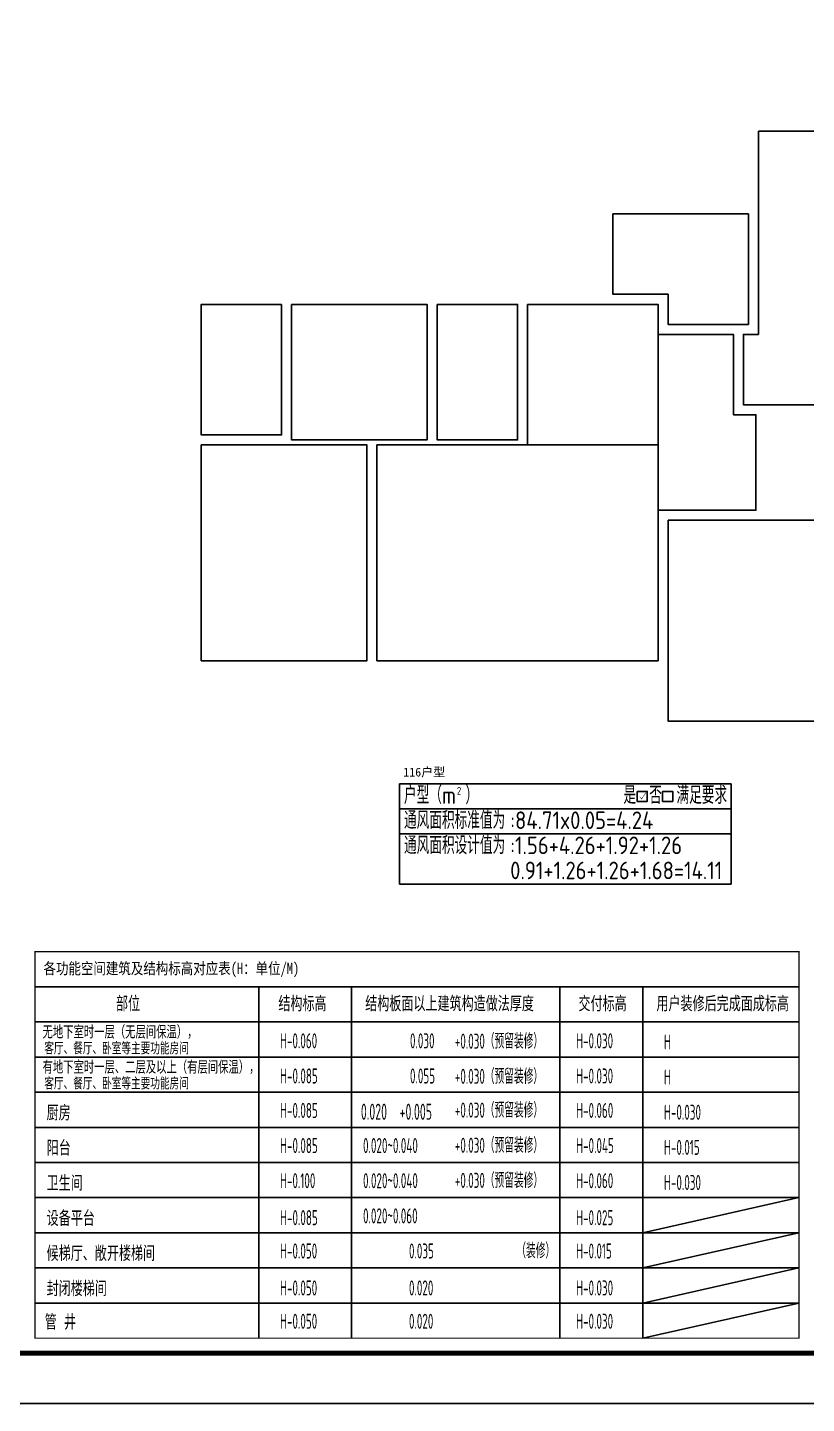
# Model space of a CAD drawing. Extents: x -518115 to 389031, y -231062 to 1628073.
# Drawn here: x 53724 to 69242, y -206835 to -179429 of the extents above; entities that cross this region are included whole.
import ezdxf

# ---------------------------------------------------------------- set-up
doc = ezdxf.new("R2010")
doc.units = 0
doc.header["$LTSCALE"] = 1000
doc.header["$MEASUREMENT"] = 0
for name, color, linetype in [('AD-INDX', 43, 'Continuous'), ('C-Sheet-图框', 101, 'Continuous'), ('PUB_TEXT', 4, 'Continuous'), ('图框', 140, 'Continuous')]:
    doc.layers.add(name, color=color, linetype=linetype)
doc.layers.add('yichutu', color=7, linetype='Continuous', true_color=0xffffff, plot=False)
doc.layers.add('不打印-标记', color=10, linetype='Continuous', lineweight=9, plot=False)
doc.styles.get("Standard").update_dxf_attribs({"font": 'gbenor.shx', "bigfont": 'gbcbig.shx'})
doc.styles.add('宋体', font='', dxfattribs={"height": 50})
doc.styles.add('房间名称', font='TSSDENG', dxfattribs={"width": 0.8, "bigfont": 'HZTXT'})
doc.styles.add('黑体', font='')
doc.styles.get('宋体').set_extended_font_data('SimSun')
doc.styles.get('黑体').set_extended_font_data('SimHei')

# ---------------------------------------------------------------- blocks, each defined once
blk = doc.blocks.new('TK')
at = {"layer": '图框'}
blk.add_lwpolyline([(465375, 548714), (549475, 548714), (549475, 489314), (465375, 489314)], close=True, dxfattribs=at)
blk.add_lwpolyline([(465375, 548714), (549475, 548714), (549475, 489314), (465375, 489314)], close=True, dxfattribs=at)
at = {"layer": '图框', "const_width": 100}
blk.add_lwpolyline([(548475, 490314), (548475, 547714), (467875, 547714), (467875, 490314)], close=True, dxfattribs=at)
blk = doc.blocks.new('A$C78D13F63')
at = {"layer": 'C-Sheet-图框', "color": 0}
for p, q in [((52360, 7300), (67578, 7300)), ((56815, 7300), (56815, 300)), ((58665, 7300), (58665, 300)), ((62812, 7300), (62812, 300)), ((64465, 7300), (64465, 300)), ((52360, 6600), (67578, 6600)), ((52360, 5900), (67578, 5900)), ((52360, 5200), (67578, 5200)), ((52360, 4500), (67578, 4500)), ((52360, 3800), (67578, 3800)), ((52360, 3100), (67578, 3100)), ((52360, 2400), (67578, 2400)), ((52360, 1700), (67578, 1700)), ((52360, 1000), (67578, 1000))]:
    blk.add_line(p, q, dxfattribs=at)
at = {"layer": 'C-Sheet-图框', "color": 0, "const_width": 24}
blk.add_lwpolyline([(52360, 300), (52360, 8000), (67578, 8000), (67578, 300), (52360, 300)], dxfattribs=at)
at = {"layer": 'PUB_TEXT', "color": 251, "true_color": 0x636466}
for p, q in [((64465, 2400), (67578, 3100)), ((67578, 2400), (64465, 1700)), ((67578, 1700), (64465, 1000)), ((64465, 300), (67578, 1000))]:
    blk.add_line(p, q, dxfattribs=at)
at = {"layer": 'PUB_TEXT', "color": 2}
for s, height, style, width, p in [('各功能空间建筑及结构标高对应表(H：单位/M)', 227.85, '宋体', 0.8, (52528, 7551)), ('H-0.060', 300, '房间名称', 0.56, (57240, 6073)), ('H-0.030', 300, '房间名称', 0.56, (63139, 6073)), ('H-0.085', 300, '房间名称', 0.56, (57240, 5373)), ('H-0.030', 300, '房间名称', 0.56, (63139, 5373)), ('H-0.085', 300, '房间名称', 0.56, (57240, 4687)), ('H-0.060', 300, '房间名称', 0.56, (63139, 4687)), ('H-0.085', 300, '房间名称', 0.56, (57240, 3987)), ('H-0.045', 300, '房间名称', 0.56, (63139, 3987)), ('H-0.100', 300, '房间名称', 0.56, (57240, 3287)), ('H-0.060', 300, '房间名称', 0.56, (63139, 3287)), ('H-0.085', 300, '房间名称', 0.56, (57240, 2551)), ('H-0.025', 300, '房间名称', 0.56, (63139, 2551)), ('H-0.050', 300, '房间名称', 0.56, (57240, 1887)), ('H-0.015', 300, '房间名称', 0.56, (63139, 1887)), ('H-0.050', 300, '房间名称', 0.56, (57240, 1151)), ('H-0.030', 300, '房间名称', 0.56, (63139, 1151)), ('H-0.050', 300, '房间名称', 0.56, (57240, 487)), ('H-0.030', 300, '房间名称', 0.56, (63139, 487))]:
    blk.add_text(s, height=height, dxfattribs=dict(at, style=style, width=width)).set_placement(p)
at = {"layer": 'PUB_TEXT', "style": '房间名称'}
for s, height, width, p in [('部位', 300, 0.8, (53972, 6810)), ('结构标高', 300, 0.8, (57207, 6810)), ('结构板面以上建筑构造做法厚度', 300, 0.8, (58938, 6810)), ('交付标高', 300, 0.8, (63186, 6810)), ('用户装修后完成面成标高', 300, 0.8, (64739, 6810)), ('0.030', 300, 0.56, (59829, 6073)), ('客厅、餐厅、卧室等主要功能房间', 240, 0.8, (52544, 5953)), ('客厅、餐厅、卧室等主要功能房间', 240, 0.8, (52544, 5253)), ('0.055', 300, 0.56, (59829, 5373)), ('厨房', 300, 0.8, (52591, 4637)), ('0.020', 321.4, 0.56, (58851, 4650)), ('阳台', 300, 0.8, (52591, 3937)), ('0.020~0.040', 300, 0.56, (58894, 3987)), ('卫生间', 300, 0.8, (52591, 3237)), ('0.020~0.040', 300, 0.56, (58894, 3287)), ('设备平台', 300, 0.8, (52591, 2537)), ('0.020~0.060', 300, 0.56, (58894, 2587)), ('候梯厅、敞开楼梯间', 300, 0.8, (52591, 1837)), ('0.035', 300, 0.56, (59809, 1887)), ('封闭楼梯间', 300, 0.8, (52591, 1137)), ('0.020', 300, 0.56, (59809, 1151)), ('管 井', 300, 0.8, (52553, 469)), ('0.020', 300, 0.56, (59809, 487))]:
    blk.add_text(s, height=height, dxfattribs=dict(at, width=width)).set_placement(p)
at = {"layer": 'PUB_TEXT', "color": 1, "style": '房间名称', "width": 0.8}
for s, p in [('无地下室时一层（无层间保温），', (52510, 6268)), ('有地下室时一层、二层及以上（有层间保温），', (52510, 5568))]:
    blk.add_text(s, height=257.14, dxfattribs=at).set_placement(p)
at = {"layer": 'PUB_TEXT', "color": 251, "true_color": 0x636466, "style": '房间名称', "width": 0.56}
for s, p in [('+0.030（预留装修）', (60723, 6066)), ('+0.030（预留装修）', (60723, 5366)), ('+0.030（预留装修）', (60723, 4693)), ('+0.030（预留装修）', (60723, 3993)), ('+0.030（预留装修）', (60723, 3293)), ('（装修）', (61948, 1893))]:
    blk.add_text(s, height=300, dxfattribs=at).set_placement(p)
at = {"layer": 'PUB_TEXT', "color": 4, "style": '房间名称', "width": 0.56}
for s, p in [('H', (64889, 6051)), ('H', (64889, 5351)), ('H-0.030', (64889, 4651)), ('H-0.015', (64889, 3951)), ('H-0.030', (64889, 3251))]:
    blk.add_text(s, height=300, dxfattribs=at).set_placement(p)
at = {"layer": 'PUB_TEXT', "color": 3, "style": '房间名称', "width": 0.56}
blk.add_text('+0.005', height=321.4, dxfattribs=at).set_placement((59623, 4650))
blk = doc.blocks.new('yct-841-594-84100-59399.9999999999-100-1000.0')
at = {"layer": 'yichutu', "color": 7, "true_color": 0xffffff}
blk.add_lwpolyline([(0, 0), (0, 59400), (84100, 59400), (84100, 0)], close=True, dxfattribs=at)

msp = doc.modelspace()

# ---------------------------------------------------------------- linework, layer by layer
for p, q in [((61137.7, -196491), (61137.7, -194491)), ((61137.7, -194491), (67744.5, -194491)), ((67744.5, -194491), (67744.5, -196491)), ((61137.7, -194991), (67744.5, -194991)), ((61137.7, -194991), (67744.5, -194991)), ((61137.7, -195491), (67744.5, -195491)), ((61137.7, -196491), (67744.5, -196491))]:
    msp.add_line(p, q)
for points in [[(68285.6, -181493.2), (68285.6, -185543.2), (67985.6, -185543.2), (67985.6, -186943.2), (71185.6, -186943.2), (71186.9, -185543.1), (70885.6, -185543.1), (70885.6, -181493.2)], [(65385.6, -183143.2), (65385.6, -184743.2), (66485.6, -184743.2), (66485.6, -185342.9), (68085.6, -185342.9), (68085.6, -183143.2)], [(58785.6, -184943.2), (57185.6, -184943.2), (57185.6, -187543.2), (58785.6, -187543.2)], [(58985.7, -184943.2), (61685.7, -184943.2), (61685.7, -187643.2), (58985.7, -187643.2)], [(61885.7, -184943.2), (63485.6, -184943.2), (63485.6, -187643.2), (61885.7, -187643.2)], [(63685.6, -184943.2), (66285.6, -184943.2), (66285.6, -187743.2), (63685.6, -187743.2)], [(66285.6, -185542.9), (66285.6, -189043.2), (68235.6, -189043.2), (68235.6, -187143.2), (67785.6, -187143.2), (67785.6, -185542.9)], [(57185.6, -187743.2), (60485.7, -187743.2), (60485.7, -192043.2), (57185.6, -192043.2)], [(60685.6, -187743.2), (66285.6, -187743.2), (66285.6, -192043.2), (60685.6, -192043.2)], [(66485.6, -189243.2), (69485.6, -189243.2), (69485.6, -193243.2), (66485.6, -193243.2)], [(65868.9, -194644.1), (66068.9, -194644.1), (66068.9, -194844.1), (65868.9, -194844.1)], [(66376.9, -194644.1), (66576.9, -194644.1), (66576.9, -194844.1), (66376.9, -194844.1)]]:
    msp.add_lwpolyline(points, close=True)
at = {"color": 6, "const_width": 10}
msp.add_lwpolyline([(65920.9, -194753.1), (65956.9, -194794.1), (66042.9, -194670.1)], dxfattribs=at)

# ---------------------------------------------------------------- block references
msp.add_blockref('TK', (-466360.9, -696148.7))

# ---------------------------------------------------------------- texts
at = {"color": 1, "style": '黑体'}
msp.add_text('116户型', height=175, dxfattribs=at).set_placement((61209.7, -194347.2))
at = {"color": 91, "true_color": 0x7df289}
for s, p in [('是', (65596.4, -194893.4)), ('否', (66110.4, -194893.4)), ('满足要求', (66652.4, -194893.4))]:
    msp.add_text(s, height=350, dxfattribs=at).set_placement(p)
at = {"layer": 'AD-INDX', "color": 1}
msp.add_text('2', height=151.2, dxfattribs=at).set_placement((62278, -194708.9))
at = {"layer": '不打印-标记', "color": 1}
for s, p in [('户型（m ）', (61223.8, -194893.4)), ('通风面积标准值为', (61223.8, -195393.4)), (':84.71x0.05=4.24', (63339.3, -195393.4))]:
    msp.add_text(s, height=350, dxfattribs=at).set_placement(p)
at = {"layer": '不打印-标记', "color": 2}
for s, p in [('通风面积设计值为', (61223.8, -195893.4)), (':1.56+4.26+1.92+1.26', (63339.3, -195893.4)), ('0.91+1.26+1.26+1.68=14.11', (63339.3, -196393.4))]:
    msp.add_text(s, height=350, dxfattribs=at).set_placement(p)

# ---------------------------------------------------------------- next in the draw order: block references
msp.add_blockref('A$C78D13F63', (1514.1, -205835))

# ---------------------------------------------------------------- next in the draw order: block references
at = {"layer": 'yichutu'}
msp.add_blockref('yct-841-594-84100-59399.9999999999-100-1000.0', (-985.9, -206835), dxfattribs=at)

doc.saveas('drawing.dxf')
